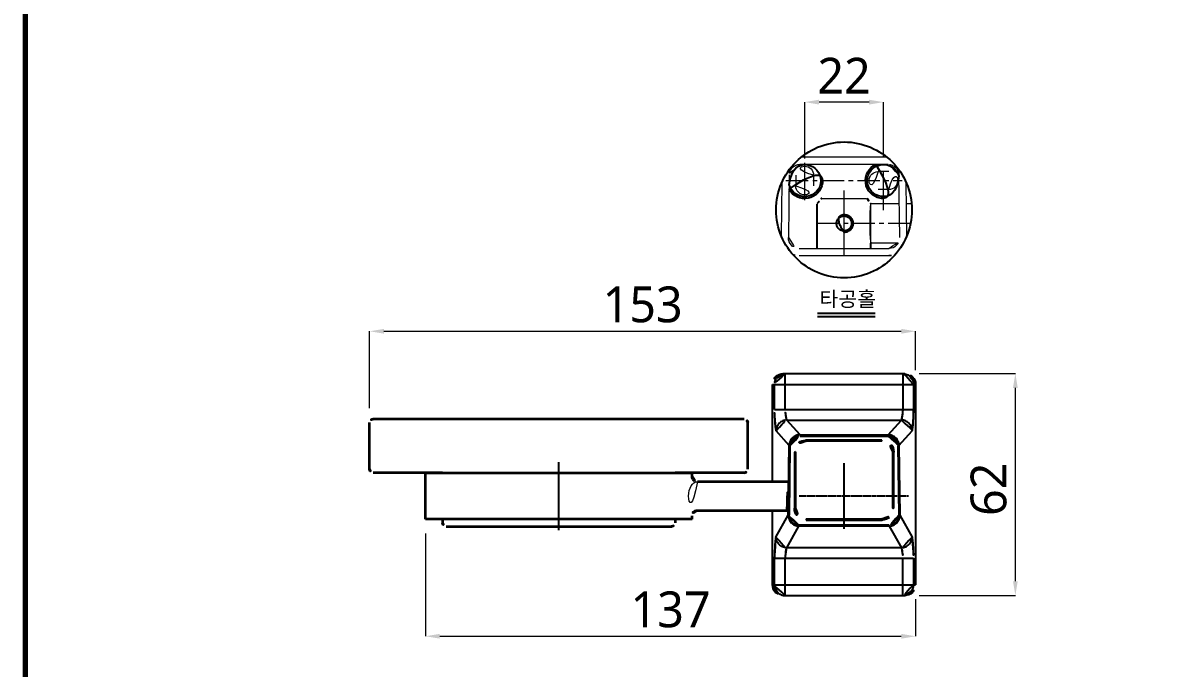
# Model space of a CAD drawing. Extents: x 16296675745 to 16296677481, y -37409619395 to -37409618123.
# Drawn here: x 16296676487.6 to 16296676805.8, y -37409619070.8 to -37409618890.5 of the extents above; entities that cross this region are included whole.
import ezdxf

# ---------------------------------------------------------------- set-up
doc = ezdxf.new("R2010")
doc.units = 0
doc.header["$LTSCALE"] = 10
doc.header["$MEASUREMENT"] = 0
doc.header["$PDMODE"] = 3
doc.header["$PDSIZE"] = -10
for name, pattern in [('CENTER', [2, 1.25, -0.25, 0.25, -0.25]), ('CENTER2', [28.575000000000003, 19.05, -3.175, 3.175, -3.175]), ('HIDDEN', [0.375, 0.25, -0.125]), ('PHANTOM2', [1.25, 0.625, -0.125, 0.125, -0.125, 0.125, -0.125])]:
    doc.linetypes.add(name, pattern=pattern)
doc.layers.get('0').update_dxf_attribs({"linetype": 'CONTINUOUS'})
doc.layers.get('DEFPOINTS').update_dxf_attribs({"linetype": 'CONTINUOUS'})
for name, color, linetype in [('02___PRT_ALL_AXES', 7, 'CONTINUOUS'), ('1', 7, 'CONTINUOUS'), ('2', 2, 'CONTINUOUS'), ('中心线', 1, 'CENTER')]:
    doc.layers.add(name, color=color, linetype=linetype)
for name, color, linetype, lineweight in [('Cneter', 1, 'CENTER2', 13), ('标尺线', 82, 'CONTINUOUS', 18), ('粗实线', 7, 'CONTINUOUS', 35)]:
    doc.layers.add(name, color=color, linetype=linetype, lineweight=lineweight)
doc.styles.add('Daelim Dimension', font='')
doc.styles.get('Daelim Dimension').set_extended_font_data('NanumGothic')
doc.dimstyles.new('DEFAULT', dxfattribs={"dimscale": 2, "dimtxt": 2, "dimasz": 2, "dimexe": 0, "dimexo": 2, "dimgap": 1, "dimtad": 1, "dimdec": 1, "dimzin": 9, "dimdsep": 46, "dimtxsty": 'Daelim Dimension', "dimcen": 0.5, "dimclrd": 252, "dimclre": 252, "dimclrt": 3, "dimadec": 1, "dimazin": 0, "dimtfac": 1, "dimtdec": 1, "dimtix": 1, "dimtmove": 0, "dimatfit": 3, "dimfxl": 1, "dimtolj": 1, "dimtzin": 1, "dimlwd": 9, "dimlwe": 9, "dimarcsym": 0})

# ---------------------------------------------------------------- blocks, each defined once
blk = doc.blocks.new('*D20')
at = {"layer": 'DEFPOINTS', "color": 0, "transparency": 16777216}
for p in [(16296676600.112, -37409619029.22079), (16296676737.112, -37409619047.52079), (16296676737.112, -37409619061.90153)]:
    blk.add_point(p, dxfattribs=at)
at = {"layer": '标尺线', "color": 5, "lineweight": 9, "transparency": 16777216}
for p, q in [((16296676600.112, -37409619033.22079), (16296676600.112, -37409619061.90153)), ((16296676737.112, -37409619051.52079), (16296676737.112, -37409619061.90153)), ((16296676604.112, -37409619061.90153), (16296676733.112, -37409619061.90153))]:
    blk.add_line(p, q, dxfattribs=at)
at = {"layer": '标尺线', "color": 5, "transparency": 16777216}
for points in [[(16296676604.112, -37409619061.23486), (16296676604.112, -37409619062.56819), (16296676600.112, -37409619061.90153)], [(16296676733.112, -37409619061.23486), (16296676733.112, -37409619062.56819), (16296676737.112, -37409619061.90153)]]:
    blk.add_solid(points, dxfattribs=at)
at = {"layer": '标尺线', "color": 7, "transparency": 16777216, "insert": (16296676668.612, -37409619054.45088), "char_height": 10, "attachment_point": 5, "style": 'Daelim Dimension'}
blk.add_mtext('\\A1;137', dxfattribs=at)
blk = doc.blocks.new('*D25')
at = {"layer": 'DEFPOINTS', "color": 0, "transparency": 16777216}
for p in [(16296676734.10272, -37409618988.52078), (16296676764.99236, -37409618988.52078), (16296676734.10272, -37409619050.52078)]:
    blk.add_point(p, dxfattribs=at)
at = {"layer": '标尺线', "color": 5, "lineweight": 9, "transparency": 16777216}
for p, q in [((16296676738.10272, -37409618988.52078), (16296676764.99236, -37409618988.52078)), ((16296676764.99236, -37409619046.52078), (16296676764.99236, -37409618992.52078)), ((16296676738.10272, -37409619050.52078), (16296676764.99236, -37409619050.52078))]:
    blk.add_line(p, q, dxfattribs=at)
at = {"layer": '标尺线', "color": 5, "transparency": 16777216}
for points in [[(16296676764.3257, -37409618992.52078), (16296676765.65903, -37409618992.52078), (16296676764.99236, -37409618988.52078)], [(16296676764.3257, -37409619046.52078), (16296676765.65903, -37409619046.52078), (16296676764.99236, -37409619050.52078)]]:
    blk.add_solid(points, dxfattribs=at)
at = {"layer": '标尺线', "color": 7, "transparency": 16777216, "insert": (16296676757.54888, -37409619020.83224), "char_height": 10, "attachment_point": 5, "rotation": 90, "style": 'Daelim Dimension'}
blk.add_mtext('\\A1;62', dxfattribs=at)
blk = doc.blocks.new('*D26')
at = {"layer": 'DEFPOINTS', "color": 0, "transparency": 16777216}
for p in [(16296676737.112, -37409618976.6926), (16296676737.112, -37409618991.52078), (16296676584.512, -37409619002.22079)]:
    blk.add_point(p, dxfattribs=at)
at = {"layer": '标尺线', "color": 5, "lineweight": 9, "transparency": 16777216}
for p, q in [((16296676584.512, -37409618998.22079), (16296676584.512, -37409618976.6926)), ((16296676588.512, -37409618976.6926), (16296676733.112, -37409618976.6926)), ((16296676737.112, -37409618987.52078), (16296676737.112, -37409618976.6926))]:
    blk.add_line(p, q, dxfattribs=at)
at = {"layer": '标尺线', "color": 5, "transparency": 16777216}
for points in [[(16296676588.512, -37409618976.02594), (16296676588.512, -37409618977.35927), (16296676584.512, -37409618976.6926)], [(16296676733.112, -37409618976.02594), (16296676733.112, -37409618977.35927), (16296676737.112, -37409618976.6926)]]:
    blk.add_solid(points, dxfattribs=at)
at = {"layer": '标尺线', "color": 7, "transparency": 16777216, "insert": (16296676660.812, -37409618969.24196), "char_height": 10, "attachment_point": 5, "style": 'Daelim Dimension'}
blk.add_mtext('\\A1;153', dxfattribs=at)
blk = doc.blocks.new('*D4')
at = {"layer": 'DEFPOINTS', "color": 0, "transparency": 16777216}
for p in [(16296676706.112, -37409618912.67227), (16296676706.112, -37409618932.3989), (16296676728.112, -37409618932.1489)]:
    blk.add_point(p, dxfattribs=at)
at = {"layer": '标尺线', "color": 5, "lineweight": 9, "transparency": 16777216}
for p, q in [((16296676706.112, -37409618928.3989), (16296676706.112, -37409618912.67227)), ((16296676724.112, -37409618912.67227), (16296676710.112, -37409618912.67227)), ((16296676728.112, -37409618928.1489), (16296676728.112, -37409618912.67227))]:
    blk.add_line(p, q, dxfattribs=at)
at = {"layer": '标尺线', "color": 5, "transparency": 16777216}
for points in [[(16296676710.112, -37409618912.00561), (16296676710.112, -37409618913.33894), (16296676706.112, -37409618912.67227)], [(16296676724.112, -37409618912.00561), (16296676724.112, -37409618913.33894), (16296676728.112, -37409618912.67227)]]:
    blk.add_solid(points, dxfattribs=at)
at = {"layer": '标尺线', "color": 7, "transparency": 16777216, "insert": (16296676717.112, -37409618905.27885), "char_height": 10, "attachment_point": 5, "style": 'Daelim Dimension'}
blk.add_mtext('\\A1;22', dxfattribs=at)

msp = doc.modelspace()

# ---------------------------------------------------------------- linework, layer by layer
at = {"ltscale": 0.5}
for p, q in [((16296676709.72073, -37409618971.60964), (16296676725.83046, -37409618971.60964)), ((16296676709.72073, -37409618972.60964), (16296676725.83046, -37409618972.60964))]:
    msp.add_line(p, q, dxfattribs=at)
at = {"color": 7, "linetype": 'Continuous'}
for p, q in [((16296676700.12128, -37409618988.52078), (16296676734.10272, -37409618988.52078)), ((16296676700.67219, -37409618998.51499), (16296676700.67219, -37409618988.52078)), ((16296676733.55181, -37409618988.52078), (16296676733.55181, -37409618998.51499)), ((16296676697.112, -37409619018.72079), (16296676697.112, -37409618991.52078)), ((16296676697.112, -37409618991.52078), (16296676737.112, -37409618991.52078)), ((16296676697.68144, -37409618998.51499), (16296676697.68144, -37409618991.52078)), ((16296676736.54256, -37409618991.52078), (16296676736.54256, -37409618998.51499)), ((16296676737.112, -37409618991.52078), (16296676737.112, -37409619047.52078)), ((16296676697.68144, -37409618998.51499), (16296676736.54256, -37409618998.51499)), ((16296676704.80082, -37409619005.61398), (16296676701.10324, -37409619001.50357)), ((16296676701.10324, -37409619001.50357), (16296676733.12076, -37409619001.50357)), ((16296676729.42319, -37409619005.61398), (16296676733.12076, -37409619001.50357)), ((16296676701.77873, -37409619008.56773), (16296676698.11249, -37409619004.49216)), ((16296676704.80082, -37409619005.61398), (16296676704.80082, -37409619005.95988)), ((16296676704.80082, -37409619005.61398), (16296676729.42319, -37409619005.61398)), ((16296676704.80082, -37409619005.95988), (16296676729.42319, -37409619005.95988)), ((16296676729.42319, -37409619005.61398), (16296676729.42319, -37409619005.95988)), ((16296676732.44527, -37409619008.56773), (16296676736.11151, -37409619004.49216)), ((16296676701.53527, -37409619028.04955), (16296676701.77873, -37409619008.56773)), ((16296676701.83435, -37409619028.0966), (16296676702.07781, -37409619008.61478)), ((16296676706.51953, -37409619007.38873), (16296676706.51953, -37409619007.13577)), ((16296676727.70447, -37409619007.13577), (16296676706.51953, -37409619007.13577)), ((16296676727.70447, -37409619007.38873), (16296676706.51953, -37409619007.38873)), ((16296676727.70447, -37409619007.38873), (16296676727.70447, -37409619007.13577)), ((16296676732.14619, -37409619008.61478), (16296676732.38965, -37409619028.0966)), ((16296676732.44527, -37409619008.56773), (16296676732.68873, -37409619028.04955)), ((16296676703.21953, -37409619010.43577), (16296676703.21953, -37409619026.12096)), ((16296676703.51953, -37409619010.38873), (16296676703.51953, -37409619026.07391)), ((16296676730.70447, -37409619026.07391), (16296676730.70447, -37409619010.38873)), ((16296676731.00447, -37409619026.12096), (16296676731.00447, -37409619010.43577)), ((16296676697.112, -37409619047.52078), (16296676697.112, -37409619026.72079)), ((16296676698.08811, -37409619034.18774), (16296676701.53527, -37409619028.04955)), ((16296676706.51953, -37409619029.07391), (16296676706.51953, -37409619029.42096)), ((16296676706.51953, -37409619029.07391), (16296676727.70447, -37409619029.07391)), ((16296676727.70447, -37409619029.07391), (16296676727.70447, -37409619029.42096)), ((16296676732.68873, -37409619028.04955), (16296676736.13589, -37409619034.18774)), ((16296676701.07886, -37409619037.15871), (16296676704.47874, -37409619031.10472)), ((16296676704.47874, -37409619031.10472), (16296676704.47874, -37409619030.85468)), ((16296676729.74526, -37409619030.85468), (16296676704.47874, -37409619030.85468)), ((16296676729.74526, -37409619031.10472), (16296676704.47874, -37409619031.10472)), ((16296676706.51953, -37409619029.42096), (16296676727.70447, -37409619029.42096)), ((16296676729.74526, -37409619031.10472), (16296676729.74526, -37409619030.85468)), ((16296676729.74526, -37409619031.10472), (16296676733.14514, -37409619037.15871)), ((16296676733.14514, -37409619037.15871), (16296676701.07886, -37409619037.15871)), ((16296676697.68144, -37409619047.52078), (16296676697.68144, -37409619040.12968)), ((16296676697.68144, -37409619040.12968), (16296676736.54256, -37409619040.12968)), ((16296676700.67219, -37409619050.52078), (16296676700.67219, -37409619040.12968)), ((16296676733.55181, -37409619050.52078), (16296676733.55181, -37409619040.12968)), ((16296676736.54256, -37409619040.12968), (16296676736.54256, -37409619047.52078)), ((16296676697.112, -37409619047.52078), (16296676737.112, -37409619047.52078)), ((16296676700.12128, -37409619050.52078), (16296676734.10272, -37409619050.52078))]:
    msp.add_line(p, q, dxfattribs=at)
at = {"color": 5, "linetype": 'ByBlock', "lineweight": 200, "const_width": 1.5}
msp.add_lwpolyline([(16296676488.30303, -37409619166.75238), (16296677118.30303, -37409619166.75238), (16296677118.30303, -37409618721.25238), (16296676488.30303, -37409618721.25238)], close=True, dxfattribs=at)
at = {"linetype": 'PHANTOM2', "ltscale": 0.5}
msp.add_circle((16296676717.112, -37409618942.79375), 18.98657255160606, dxfattribs=at)
at = {"color": 7, "linetype": 'Continuous'}
for centre, radius, start, end in [((16296676706.51957, -37409619010.43581), 3.3000298007, 90.00054641513363, 179.9995628678931), ((16296676706.51953, -37409619010.38873), 3, 90, 180), ((16296676727.70447, -37409619010.38873), 3, 0, 90), ((16296676727.70444, -37409619010.43581), 3.3000296648, 0.0004371321068850568, 89.9994535848664), ((16296676706.51957, -37409619026.12093), 3.3000298774, 180.0004371321068, 269.9994535848664), ((16296676706.51953, -37409619026.07391), 3, 180, 270), ((16296676727.70447, -37409619026.07391), 3, 270, 0), ((16296676727.70444, -37409619026.12093), 3.3000299771, 270.0005464151336, 359.9995628678931)]:
    msp.add_arc(centre, radius, start, end, dxfattribs=at)
for centre, major_axis, ratio, start_param, end_param in [((16296676700.12128, -37409618991.52078), (-3.009277213185376, 0.0008892178107952561), 0.9969170852972746, -1.570501745624838, 0.0002964059412713382), ((16296676734.10272, -37409618991.52078), (3.009277213185376, 0.0008892178108426979), 0.9969170852972749, -0.0002964059412871034, 1.570501745624822), ((16296676700.12128, -37409619047.52078), (3.009277213185376, 0.0008892178108426979), 0.9969170852972749, 3.141296247648505, 4.712094399214615), ((16296676734.10272, -37409619047.52078), (-3.009277213185376, 0.0008892178107952561), 0.9969170852972746, 1.571090907964955, 3.141889059531064)]:
    msp.add_ellipse(centre, major_axis=major_axis, ratio=ratio, start_param=start_param, end_param=end_param, dxfattribs=at)
for points, knots in [([(16296676700.67219, -37409618988.52078), (16296676700.47677, -37409618988.52078), (16296676700.08476, -37409618988.5595), (16296676699.52022, -37409618988.7313), (16296676698.99977, -37409618989.01043), (16296676698.54365, -37409618989.38592), (16296676698.16939, -37409618989.84348), (16296676697.89121, -37409618990.36549), (16296676697.72001, -37409618990.93168), (16296676697.68144, -37409618991.32478), (16296676697.68144, -37409618991.52078)], [0, 0, 0, 0, 0.124799656, 0.2496570487, 0.3745414797, 0.4995054528, 0.6245447336, 0.7496435284999999, 0.8748218673999999, 1, 1, 1, 1]), ([(16296676736.54256, -37409618991.52078), (16296676736.54256, -37409618991.32478), (16296676736.50399, -37409618990.93168), (16296676736.33278, -37409618990.36549), (16296676736.05461, -37409618989.84347), (16296676735.68034, -37409618989.38591), (16296676735.22421, -37409618989.01041), (16296676734.70376, -37409618988.7313), (16296676734.13923, -37409618988.55949), (16296676733.74722, -37409618988.52078), (16296676733.55181, -37409618988.52078)], [0, 0, 0, 0, 0.1251787772, 0.2503582244, 0.3754578344, 0.5004978498, 0.6254624043, 0.7503480009000001, 0.8752034367, 1, 1, 1, 1]), ([(16296676698.11249, -37409619004.49216), (16296676698.10414, -37409619004.48286), (16296676698.08806, -37409619004.45886), (16296676698.05663, -37409619004.39343), (16296676698.02034, -37409619004.27895), (16296676697.98023, -37409619004.10477), (16296676697.94122, -37409619003.88285), (16296676697.90366, -37409619003.61511), (16296676697.85318, -37409619003.17342), (16296676697.79901, -37409619002.52587), (16296676697.74796, -37409619001.65068), (16296676697.71004, -37409619000.66753), (16296676697.68666, -37409618999.61017), (16296676697.68146, -37409618998.88427), (16296676697.68144, -37409618998.51499)], [0, 0, 0, 0, 0.0062361305, 0.0142859481, 0.0361614178, 0.0659103338, 0.1034287745, 0.1484886128, 0.2007437804, 0.3251350855, 0.4725253507, 0.6379623941, 0.8158179515999999, 1, 1, 1, 1]), ([(16296676701.10324, -37409619001.50357), (16296676701.08674, -37409619001.4944), (16296676701.05393, -37409619001.46371), (16296676701.01258, -37409619001.39993), (16296676700.97208, -37409619001.31257), (16296676700.91525, -37409619001.15173), (16296676700.85273, -37409619000.89443), (16296676700.79044, -37409619000.52594), (16296676700.7392, -37409619000.08804), (16296676700.68674, -37409618999.41058), (16296676700.6722, -37409618998.87941), (16296676700.67219, -37409618998.51499)], [0, 0, 0, 0, 0.0185169799, 0.0430278955, 0.074352921, 0.1127179097, 0.2102226683, 0.3335616061, 0.4791959684000001, 0.6425272674, 1, 1, 1, 1]), ([(16296676733.55181, -37409618998.51499), (16296676733.55181, -37409618998.87941), (16296676733.53726, -37409618999.41059), (16296676733.4848, -37409619000.08804), (16296676733.43356, -37409619000.52594), (16296676733.37127, -37409619000.89443), (16296676733.30875, -37409619001.15173), (16296676733.25192, -37409619001.31257), (16296676733.21142, -37409619001.39993), (16296676733.17007, -37409619001.46371), (16296676733.13726, -37409619001.4944), (16296676733.12076, -37409619001.50357)], [0, 0, 0, 0, 0.3574727318, 0.5208040305, 0.6664383923, 0.7897773302, 0.8872820876, 0.9256470788, 0.9569721036, 0.9814830084, 1, 1, 1, 1]), ([(16296676736.54256, -37409618998.51499), (16296676736.54255, -37409618998.88427), (16296676736.53734, -37409618999.61017), (16296676736.51396, -37409619000.66753), (16296676736.47605, -37409619001.65068), (16296676736.42499, -37409619002.52587), (16296676736.37082, -37409619003.17342), (16296676736.32035, -37409619003.61511), (16296676736.28278, -37409619003.88285), (16296676736.24377, -37409619004.10477), (16296676736.20366, -37409619004.27895), (16296676736.16737, -37409619004.39343), (16296676736.13594, -37409619004.45886), (16296676736.11986, -37409619004.48286), (16296676736.11151, -37409619004.49216)], [0, 0, 0, 0, 0.1841820488, 0.3620376044, 0.5274746497, 0.6748649140999999, 0.7992562193000001, 0.8515113878, 0.8965712265000001, 0.934089666, 0.9638385806, 0.9857140498, 0.9937638679, 1, 1, 1, 1]), ([(16296676698.11249, -37409619004.49216), (16296676698.11382, -37409619004.2976), (16296676698.15492, -37409619003.90729), (16296676698.3854, -37409619003.16037), (16296676698.94099, -37409619002.33122), (16296676699.77063, -37409619001.77624), (16296676700.51798, -37409619001.54597), (16296676700.90855, -37409619001.50491), (16296676701.10324, -37409619001.50357)], [0, 0, 0, 0, 0.12505122, 0.2502909007, 0.4998838561, 0.7495453489, 0.8748600503, 1, 1, 1, 1]), ([(16296676733.12076, -37409619001.50357), (16296676733.31545, -37409619001.50491), (16296676733.70602, -37409619001.54597), (16296676734.45337, -37409619001.77624), (16296676735.28301, -37409619002.33122), (16296676735.8386, -37409619003.16037), (16296676736.06908, -37409619003.90729), (16296676736.11018, -37409619004.2976), (16296676736.11151, -37409619004.49216)], [0, 0, 0, 0, 0.1251399497, 0.2504546511, 0.5001161439, 0.7497090993000001, 0.87494878, 1, 1, 1, 1]), ([(16296676701.77873, -37409619008.56773), (16296676701.78107, -37409619008.37402), (16296676701.82431, -37409619007.98573), (16296676702.00208, -37409619007.42779), (16296676702.28586, -37409619006.91423), (16296676702.6645, -37409619006.4646), (16296676703.12376, -37409619006.09579), (16296676703.64629, -37409619005.82153), (16296676704.21224, -37409619005.65244), (16296676704.60493, -37409619005.61413), (16296676704.80082, -37409619005.61398)], [0, 0, 0, 0, 0.12425912, 0.2486837646, 0.3733023714, 0.4981962905, 0.6233636218, 0.7487614942, 0.8743561703, 1, 1, 1, 1]), ([(16296676702.07781, -37409619008.61478), (16296676702.08003, -37409619008.44051), (16296676702.11924, -37409619008.09111), (16296676702.3323, -37409619007.42357), (16296676702.84093, -37409619006.68497), (16296676703.59377, -37409619006.19537), (16296676704.27062, -37409619005.9942), (16296676704.62439, -37409619005.95992), (16296676704.80082, -37409619005.95988)], [0, 0, 0, 0, 0.1245137379, 0.2491792425, 0.4980031712, 0.7480050873, 0.8739599811, 1, 1, 1, 1]), ([(16296676729.42319, -37409619005.61398), (16296676729.61907, -37409619005.61413), (16296676730.01176, -37409619005.65244), (16296676730.57771, -37409619005.82153), (16296676731.10024, -37409619006.09579), (16296676731.5595, -37409619006.4646), (16296676731.93814, -37409619006.91423), (16296676732.22192, -37409619007.42779), (16296676732.39969, -37409619007.98573), (16296676732.44293, -37409619008.37402), (16296676732.44527, -37409619008.56773)], [0, 0, 0, 0, 0.1256438273, 0.2512385069, 0.3766363759, 0.5018037089999999, 0.6266976261, 0.7513162358, 0.8757408781, 1, 1, 1, 1]), ([(16296676729.42319, -37409619005.95988), (16296676729.59961, -37409619005.95992), (16296676729.95338, -37409619005.99419), (16296676730.63023, -37409619006.19537), (16296676731.38308, -37409619006.68497), (16296676731.89171, -37409619007.42356), (16296676732.10476, -37409619008.09111), (16296676732.14397, -37409619008.4405), (16296676732.14619, -37409619008.61478)], [0, 0, 0, 0, 0.1260399385, 0.2519947492, 0.5019966068, 0.750820602, 0.8754861831999999, 1, 1, 1, 1]), ([(16296676701.77873, -37409619008.56773), (16296676701.78064, -37409619008.57159), (16296676701.79067, -37409619008.57856), (16296676701.81032, -37409619008.58627), (16296676701.83931, -37409619008.59381), (16296676701.89272, -37409619008.60342), (16296676701.97325, -37409619008.61156), (16296676702.04136, -37409619008.61433), (16296676702.07781, -37409619008.61478)], [0, 0, 0, 0, 0.0421451697, 0.1117045359, 0.2094291096, 0.3332247392, 0.6432647266, 1, 1, 1, 1]), ([(16296676732.44527, -37409619008.56773), (16296676732.44337, -37409619008.57159), (16296676732.43333, -37409619008.57856), (16296676732.41368, -37409619008.58627), (16296676732.3847, -37409619008.59381), (16296676732.33128, -37409619008.60342), (16296676732.25075, -37409619008.61156), (16296676732.18265, -37409619008.61433), (16296676732.14619, -37409619008.61478)], [0, 0, 0, 0, 0.042145103, 0.1117043695, 0.2094288601, 0.333224394, 0.6432645283, 1, 1, 1, 1]), ([(16296676703.51953, -37409619010.38873), (16296676703.51953, -37409619010.39233), (16296676703.51167, -37409619010.40086), (16296676703.48241, -37409619010.41283), (16296676703.42123, -37409619010.42503), (16296676703.32882, -37409619010.43362), (16296676703.25777, -37409619010.43577), (16296676703.21953, -37409619010.43577)], [0, 0, 0, 0, 0.0349922295, 0.0970886464, 0.3126696075, 0.6293943594, 1, 1, 1, 1]), ([(16296676730.70447, -37409619010.38873), (16296676730.70447, -37409619010.39233), (16296676730.71233, -37409619010.40086), (16296676730.74159, -37409619010.41283), (16296676730.80277, -37409619010.42503), (16296676730.89518, -37409619010.43362), (16296676730.96623, -37409619010.43577), (16296676731.00447, -37409619010.43577)], [0, 0, 0, 0, 0.0349922035, 0.0970885209, 0.3126692569, 0.6293941472, 1, 1, 1, 1]), ([(16296676703.51953, -37409619026.07391), (16296676703.51953, -37409619026.07752), (16296676703.51167, -37409619026.08605), (16296676703.48241, -37409619026.09801), (16296676703.42123, -37409619026.11023), (16296676703.32882, -37409619026.11882), (16296676703.25777, -37409619026.12096), (16296676703.21953, -37409619026.12096)], [0, 0, 0, 0, 0.0349921846, 0.0970884968, 0.3126692388, 0.6293941385, 1, 1, 1, 1]), ([(16296676730.70447, -37409619026.07391), (16296676730.70447, -37409619026.07752), (16296676730.71233, -37409619026.08605), (16296676730.74159, -37409619026.09801), (16296676730.80277, -37409619026.11023), (16296676730.89518, -37409619026.11882), (16296676730.96623, -37409619026.12096), (16296676731.00447, -37409619026.12096)], [0, 0, 0, 0, 0.0349922295, 0.0970886464, 0.3126696075, 0.6293943594, 1, 1, 1, 1]), ([(16296676704.47874, -37409619031.10472), (16296676704.28146, -37409619031.10448), (16296676703.8859, -37409619031.06395), (16296676703.3184, -37409619030.88441), (16296676702.79957, -37409619030.59383), (16296676702.35054, -37409619030.20562), (16296676701.98803, -37409619029.73691), (16296676701.72387, -37409619029.20743), (16296676701.56578, -37409619028.63811), (16296676701.53329, -37409619028.24524), (16296676701.53527, -37409619028.04955)], [0, 0, 0, 0, 0.1255364892, 0.250985791, 0.3762442836, 0.5013075652000001, 0.6261722982, 0.7508596422, 0.8754707906999999, 1, 1, 1, 1]), ([(16296676701.53527, -37409619028.04955), (16296676701.53718, -37409619028.05342), (16296676701.54721, -37409619028.06039), (16296676701.56685, -37409619028.0681), (16296676701.59585, -37409619028.07564), (16296676701.64926, -37409619028.08525), (16296676701.72979, -37409619028.09339), (16296676701.79789, -37409619028.09616), (16296676701.83435, -37409619028.0966)], [0, 0, 0, 0, 0.042145103, 0.1117043695, 0.2094288601, 0.333224394, 0.6432645283, 1, 1, 1, 1]), ([(16296676704.47874, -37409619030.85468), (16296676704.30062, -37409619030.85462), (16296676703.94344, -37409619030.81823), (16296676703.43133, -37409619030.65555), (16296676702.9639, -37409619030.39207), (16296676702.56043, -37409619030.04041), (16296676702.23586, -37409619029.61655), (16296676702.00036, -37409619029.13876), (16296676701.8603, -37409619028.62598), (16296676701.83218, -37409619028.27257), (16296676701.83435, -37409619028.0966)], [0, 0, 0, 0, 0.1257710329, 0.2514347012, 0.3768468791, 0.5019718182999999, 0.6267955338000001, 0.7513457498999999, 0.8757397070999999, 1, 1, 1, 1]), ([(16296676732.38965, -37409619028.0966), (16296676732.39182, -37409619028.27257), (16296676732.3637, -37409619028.62598), (16296676732.22364, -37409619029.13876), (16296676731.98814, -37409619029.61655), (16296676731.66357, -37409619030.04041), (16296676731.2601, -37409619030.39207), (16296676730.79267, -37409619030.65555), (16296676730.28056, -37409619030.81823), (16296676729.92338, -37409619030.85462), (16296676729.74526, -37409619030.85468)], [0, 0, 0, 0, 0.1242602967, 0.2486542658, 0.373204479, 0.4980282153, 0.6231531524, 0.7485653022, 0.8742289993000001, 1, 1, 1, 1]), ([(16296676732.68873, -37409619028.04955), (16296676732.69071, -37409619028.24524), (16296676732.65822, -37409619028.63811), (16296676732.50014, -37409619029.20743), (16296676732.23597, -37409619029.73691), (16296676731.87346, -37409619030.20562), (16296676731.42443, -37409619030.59383), (16296676730.9056, -37409619030.88441), (16296676730.3381, -37409619031.06395), (16296676729.94254, -37409619031.10448), (16296676729.74526, -37409619031.10472)], [0, 0, 0, 0, 0.1245292137, 0.2491403731, 0.373827715, 0.4986924683, 0.6237557469, 0.7490142126999999, 0.8744635419, 1, 1, 1, 1]), ([(16296676732.68873, -37409619028.04955), (16296676732.68682, -37409619028.05342), (16296676732.67679, -37409619028.06039), (16296676732.65715, -37409619028.0681), (16296676732.62815, -37409619028.07564), (16296676732.57474, -37409619028.08525), (16296676732.49421, -37409619028.09339), (16296676732.42611, -37409619028.09616), (16296676732.38965, -37409619028.0966)], [0, 0, 0, 0, 0.0421452455, 0.1117046273, 0.2094291935, 0.3332247995, 0.6432647573, 1, 1, 1, 1]), ([(16296676697.68144, -37409619040.12968), (16296676697.68143, -37409619039.77319), (16296676697.68632, -37409619039.07162), (16296676697.70815, -37409619038.04762), (16296676697.74364, -37409619037.09052), (16296676697.79156, -37409619036.2309), (16296676697.84248, -37409619035.58849), (16296676697.88984, -37409619035.1438), (16296676697.92542, -37409619034.86807), (16296676697.96259, -37409619034.63434), (16296676698.00088, -37409619034.44415), (16296676698.0399, -37409619034.2991), (16296676698.07075, -37409619034.21867), (16296676698.08811, -37409619034.18774)], [0, 0, 0, 0, 0.1790808596, 0.3524174777, 0.5144915439, 0.6601695252, 0.7848838706, 0.8381512654000001, 0.8848084368000001, 0.9245212351000001, 0.9570313396, 0.9821843023000001, 1, 1, 1, 1]), ([(16296676698.08811, -37409619034.18774), (16296676698.09023, -37409619034.38071), (16296676698.13282, -37409619034.76797), (16296676698.36534, -37409619035.50935), (16296676698.92227, -37409619036.33228), (16296676699.74976, -37409619036.88378), (16296676700.49507, -37409619037.11435), (16296676700.88464, -37409619037.15661), (16296676701.07886, -37409619037.15871)], [0, 0, 0, 0, 0.1245496691, 0.2494982871, 0.4989410617, 0.7490076477, 0.8746403940999999, 1, 1, 1, 1]), ([(16296676736.13589, -37409619034.18774), (16296676736.13377, -37409619034.38071), (16296676736.09118, -37409619034.76797), (16296676735.85866, -37409619035.50935), (16296676735.30173, -37409619036.33228), (16296676734.47424, -37409619036.88378), (16296676733.72894, -37409619037.11435), (16296676733.33936, -37409619037.15661), (16296676733.14514, -37409619037.15871)], [0, 0, 0, 0, 0.12454967, 0.2494982894, 0.4989410646, 0.7490076497, 0.8746403948, 1, 1, 1, 1]), ([(16296676736.13589, -37409619034.18774), (16296676736.15325, -37409619034.21867), (16296676736.1841, -37409619034.2991), (16296676736.22313, -37409619034.44415), (16296676736.26141, -37409619034.63434), (16296676736.29858, -37409619034.86807), (16296676736.33416, -37409619035.1438), (16296676736.38152, -37409619035.58849), (16296676736.43245, -37409619036.2309), (16296676736.48036, -37409619037.09052), (16296676736.51585, -37409619038.04762), (16296676736.53768, -37409619039.07162), (16296676736.54257, -37409619039.77319), (16296676736.54256, -37409619040.12968)], [0, 0, 0, 0, 0.01781569, 0.0429686376, 0.0754787371, 0.1151915437, 0.1618487321, 0.2151161587, 0.3398305752, 0.4855085471, 0.6475825803, 0.8209191805, 1, 1, 1, 1]), ([(16296676700.67219, -37409619040.12968), (16296676700.67219, -37409619039.77753), (16296676700.68587, -37409619039.26324), (16296676700.73482, -37409619038.60521), (16296676700.78298, -37409619038.17517), (16296676700.84154, -37409619037.80777), (16296676700.90855, -37409619037.51439), (16296676700.97348, -37409619037.32048), (16296676701.03226, -37409619037.21151), (16296676701.06297, -37409619037.17286), (16296676701.07886, -37409619037.15871)], [0, 0, 0, 0, 0.3488621709, 0.5092850797999999, 0.6535777006, 0.7774648387, 0.8775653481, 0.9516940855, 0.978918121, 1, 1, 1, 1]), ([(16296676733.14514, -37409619037.15871), (16296676733.16103, -37409619037.17286), (16296676733.19174, -37409619037.21151), (16296676733.25052, -37409619037.32048), (16296676733.31545, -37409619037.51439), (16296676733.38246, -37409619037.80777), (16296676733.44102, -37409619038.17517), (16296676733.48918, -37409619038.60521), (16296676733.53813, -37409619039.26324), (16296676733.55181, -37409619039.77753), (16296676733.55181, -37409619040.12968)], [0, 0, 0, 0, 0.0210818664, 0.0483058904, 0.1224346309, 0.2225351891, 0.346422399, 0.4907150115, 0.6511378872, 1, 1, 1, 1]), ([(16296676700.67219, -37409619050.52078), (16296676700.47677, -37409619050.52078), (16296676700.08476, -37409619050.48207), (16296676699.52022, -37409619050.31026), (16296676698.99977, -37409619050.03114), (16296676698.54365, -37409619049.65565), (16296676698.16939, -37409619049.19809), (16296676697.89121, -37409619048.67608), (16296676697.72001, -37409619048.10989), (16296676697.68144, -37409619047.7168), (16296676697.68144, -37409619047.52078)], [0, 0, 0, 0, 0.124799656, 0.2496570487, 0.3745414797, 0.4995054527, 0.6245447336, 0.7496435284999999, 0.8748218673999999, 1, 1, 1, 1]), ([(16296676736.54256, -37409619047.52078), (16296676736.54256, -37409619047.7168), (16296676736.50399, -37409619048.10989), (16296676736.33279, -37409619048.67608), (16296676736.05461, -37409619049.19809), (16296676735.68035, -37409619049.65565), (16296676735.22423, -37409619050.03114), (16296676734.70378, -37409619050.31026), (16296676734.13924, -37409619050.48207), (16296676733.74723, -37409619050.52078), (16296676733.55181, -37409619050.52078)], [0, 0, 0, 0, 0.1251781326, 0.2503564715, 0.3754552664, 0.5004945473, 0.6254585203, 0.7503429513, 0.875200344, 1, 1, 1, 1])]:
    msp.add_open_spline(points, degree=3, knots=knots, dxfattribs=at)
at = {"layer": '02___PRT_ALL_AXES', "color": 7, "linetype": 'Continuous'}
msp.add_ellipse((16296676700.88968, -37409619022.22079), major_axis=(-1.934445045540768e-07, 5.599993599636177), ratio=0.07870172878693157, start_param=3.779115989993884, end_param=5.387521425674493, dxfattribs=at)
at = {"layer": '1'}
for p, q in [((16296676709.612, -37409618953.56686), (16296676709.612, -37409618941.17382)), ((16296676724.612, -37409618953.56686), (16296676724.612, -37409618952.0469))]:
    msp.add_line(p, q, dxfattribs=at)
for centre, radius, start, end in [((16296676706.112, -37409618934.5989), 5, 208.7663870962938, 64.76392461462183), ((16296676706.112, -37409618934.5989), 4.5, 193.9926957407657, 164.5754992281169), ((16296676728.112, -37409618934.5989), 5, 115.2360753853782, 331.2336129037062), ((16296676728.112, -37409618934.5989), 4.5, 15.4245007718831, 346.007304259234), ((16296676706.112, -37409618937.3989), 5, 316.6582404829272, 331.1248873177133), ((16296676710.92822, -37409618940.05485), 0.5, 90, 151.1248873177134), ((16296676723.29578, -37409618940.05485), 0.5, 28.87511268228661, 90), ((16296676728.112, -37409618937.3989), 5, 208.8751126822866, 223.3417595170727), ((16296676710.112, -37409618941.17382), 0.5, 136.6582404829273, 180), ((16296676724.112, -37409618941.17382), 0.5, 11.87785157836207, 43.34175951707272)]:
    msp.add_arc(centre, radius, start, end, dxfattribs=at)
at = {"layer": '2', "color": 2, "linetype": 'HIDDEN', "ltscale": 2}
msp.add_circle((16296676717.112, -37409618946.57091), 2.100000000000591, dxfattribs=at)
msp.add_arc((16296676717.112, -37409618946.57091), 2.500000000000455, 270, 180, dxfattribs=at)
at = {"layer": 'Cneter', "color": 1, "linetype": 'CENTER', "ltscale": 0.5}
for p, q in [((16296676706.112, -37409618940.0989), (16296676706.112, -37409618929.5989)), ((16296676728.112, -37409618942.8989), (16296676728.112, -37409618931.8989)), ((16296676700.862, -37409618934.5989), (16296676733.362, -37409618934.5989)), ((16296676717.112, -37409618955.7189), (16296676717.112, -37409618937.3989)), ((16296676735.71907, -37409618946.57091), (16296676709.612, -37409618946.57091))]:
    msp.add_line(p, q, dxfattribs=at)
at = {"layer": '中心线', "color": 1, "linetype": 'CENTER', "ltscale": 0.01}
msp.add_line((16296676637.362, -37409619032.22079), (16296676637.362, -37409619013.22079), dxfattribs=at)
at = {"layer": '中心线', "color": 1, "linetype": 'CENTER', "ltscale": 0.0115702479338843}
for p, q in [((16296676717.112, -37409619031.88078), (16296676717.112, -37409619013.56078)), ((16296676735.112, -37409619022.72079), (16296676704.54527, -37409619022.72079))]:
    msp.add_line(p, q, dxfattribs=at)
at = {"layer": '标尺线', "color": 7}
for p, q in [((16296676729.42319, -37409618930.07611), (16296676704.80082, -37409618930.07611)), ((16296676729.10703, -37409618928.07611), (16296676705.11697, -37409618928.07611)), ((16296676701.77873, -37409618933.02986), (16296676701.56005, -37409618950.52937)), ((16296676703.612, -37409618933.0989), (16296676703.612, -37409618936.0989)), ((16296676708.61199, -37409618933.0989), (16296676708.61199, -37409618936.0989)), ((16296676729.612, -37409618932.0989), (16296676726.612, -37409618932.0989)), ((16296676732.66396, -37409618950.52937), (16296676732.44527, -37409618933.02986)), ((16296676699.75267, -37409618935.10328), (16296676699.5659, -37409618950.04803)), ((16296676734.6581, -37409618950.04802), (16296676734.47133, -37409618935.10328)), ((16296676710.92822, -37409618939.55485), (16296676723.29578, -37409618939.55485)), ((16296676729.612, -37409618937.0989), (16296676726.612, -37409618937.0989)), ((16296676732.54576, -37409618941.07091), (16296676724.6013, -37409618941.07091)), ((16296676736.02025, -37409618941.07091), (16296676734.54591, -37409618941.07091)), ((16296676732.27369, -37409618952.0469), (16296676724.612, -37409618952.0469)), ((16296676704.55981, -37409618953.56686), (16296676729.66419, -37409618953.56686)), ((16296676704.55981, -37409618955.56686), (16296676729.66419, -37409618955.56686))]:
    msp.add_line(p, q, dxfattribs=at)
for centre, radius, start, end in [((16296676706.112, -37409618933.0989), 2.5, 0, 180), ((16296676726.612, -37409618934.5989), 2.5, 90, 270), ((16296676729.612, -37409618934.5989), 2.5, 270, 90), ((16296676706.112, -37409618936.0989), 2.5, 180, 0), ((16296676704.55981, -37409618950.56686), 3, 179.2839588905507, 270), ((16296676729.66419, -37409618950.56686), 3, 270, 0.7160411094493208), ((16296676704.55981, -37409618950.56686), 5, 249.0254929543288, 270), ((16296676729.66419, -37409618950.56686), 5, 270, 290.9745070456713)]:
    msp.add_arc(centre, radius, start, end, dxfattribs=at)
msp.add_ellipse((16296676676.112, -37409619022.72079), major_axis=(0, -4), ratio=0.6153244972229004, start_param=3.141592653589793, end_param=6.283185307179586, dxfattribs=at)
for points, knots in [([(16296676704.80082, -37409618930.07611), (16296676704.60494, -37409618930.07626), (16296676704.21224, -37409618930.11458), (16296676703.64629, -37409618930.28366), (16296676703.12376, -37409618930.55792), (16296676702.6645, -37409618930.92673), (16296676702.28586, -37409618931.37636), (16296676702.00208, -37409618931.88992), (16296676701.82431, -37409618932.44787), (16296676701.78107, -37409618932.83616), (16296676701.77873, -37409618933.02986)], [0, 0, 0, 0, 0.1256438273, 0.2512385069, 0.3766363759, 0.5018037089999999, 0.6266976261, 0.7513162358, 0.8757408781, 1, 1, 1, 1]), ([(16296676732.44527, -37409618933.02986), (16296676732.44294, -37409618932.83616), (16296676732.39969, -37409618932.44787), (16296676732.22193, -37409618931.88992), (16296676731.93814, -37409618931.37636), (16296676731.5595, -37409618930.92673), (16296676731.10025, -37409618930.55792), (16296676730.57771, -37409618930.28366), (16296676730.01176, -37409618930.11458), (16296676729.61907, -37409618930.07626), (16296676729.42319, -37409618930.07611)], [0, 0, 0, 0, 0.12425912, 0.2486837646, 0.3733023714, 0.4981962905, 0.6233636218, 0.7487614942, 0.8743561703, 1, 1, 1, 1])]:
    msp.add_open_spline(points, degree=3, knots=knots, dxfattribs=at)
msp.add_rational_spline([(16296676724.612, -37409618952.0469), (16296676724.28801, -37409618950.91613), (16296676724.28801, -37409618946.6469), (16296676724.28801, -37409618941.0469), (16296676724.6013, -37409618941.07091)], [0.9133112244136674, 0.7600048355617437, 1, 0.7071067811865476, 1], degree=2, knots=[3.425286724226769, 3.425286724226769, 3.425286724226769, 4.71238898038469, 4.71238898038469, 6.283185307179586, 6.283185307179586, 6.283185307179586], dxfattribs=at)
at = {"layer": '粗实线', "color": 7, "linetype": 'Continuous'}
for p, q in [((16296676584.512, -37409619015.22079), (16296676584.512, -37409619002.22079)), ((16296676689.212, -37409619001.22079), (16296676585.512, -37409619001.22079)), ((16296676690.212, -37409619015.22079), (16296676690.212, -37409619002.22079)), ((16296676604.862, -37409619016.22079), (16296676585.512, -37409619016.22079)), ((16296676600.112, -37409619016.22079), (16296676674.612, -37409619016.22079)), ((16296676600.112, -37409619029.22079), (16296676600.112, -37409619016.22079)), ((16296676689.212, -37409619016.22079), (16296676669.862, -37409619016.22079)), ((16296676674.612, -37409619017.22079), (16296676674.612, -37409619016.22079)), ((16296676701.23373, -37409619018.72079), (16296676676.112, -37409619018.72079)), ((16296676674.612, -37409619029.22079), (16296676600.112, -37409619029.22079)), ((16296676604.862, -37409619029.22079), (16296676604.862, -37409619030.22079)), ((16296676669.862, -37409619029.22079), (16296676669.862, -37409619030.22079)), ((16296676674.612, -37409619029.22079), (16296676674.612, -37409619028.22079)), ((16296676676.112, -37409619026.72079), (16296676701.15201, -37409619026.72079)), ((16296676605.862, -37409619031.22079), (16296676668.862, -37409619031.22079))]:
    msp.add_line(p, q, dxfattribs=at)
for centre, radius, start, end in [((16296676585.512, -37409619002.22079), 1, 90, 180), ((16296676689.212, -37409619002.22079), 1, 0, 90), ((16296676585.512, -37409619015.22079), 1, 180, 270), ((16296676689.212, -37409619015.22079), 1, 270, 0), ((16296676676.11199, -37409619017.22082), 1.4999906037, 179.9986886036797, 270.0003278490801), ((16296676676.11199, -37409619028.22075), 1.4999910448, 89.99967215091984, 180.0013113963203), ((16296676605.862, -37409619030.22079), 1, 180, 270), ((16296676668.862, -37409619030.22079), 1, 270, 0)]:
    msp.add_arc(centre, radius, start, end, dxfattribs=at)

# ---------------------------------------------------------------- texts
at = {"insert": (16296676710.24563, -37409618965.57911), "char_height": 4.204123560000001, "width": 70.75110059714156, "attachment_point": 1, "style": 'Daelim Dimension'}
msp.add_mtext('타공홀', dxfattribs=at)

# ---------------------------------------------------------------- dimensions: what is measured, and where the dimension line sits
at = {"layer": '标尺线'}
for base, p1, p2, angle, picture, middle in [((16296676706.112, -37409618912.67227), (16296676728.112, -37409618932.1489), (16296676706.112, -37409618932.3989), 180, '*D4', (16296676717.112, -37409618912.67227)), ((16296676764.99236, -37409618988.52078), (16296676734.10272, -37409619050.52078), (16296676734.10272, -37409618988.52078), 90, '*D25', (16296676764.99237, -37409619020.83224))]:
    dim = msp.add_linear_dim(base=base, p1=p1, p2=p2, angle=angle, dimstyle='DEFAULT', override={"dimtxt": 5, "dimdec": 0, "dimclrd": 5, "dimclre": 5, "dimclrt": 7}, dxfattribs=at)
    dim.commit()
    dim.dimension.update_dxf_attribs({"geometry": picture, "text_midpoint": middle, "dimtype": 160})
dim = msp.add_linear_dim(base=(16296676737.112, -37409618976.6926), p1=(16296676584.512, -37409619002.22079), p2=(16296676737.112, -37409618991.52078), dimstyle='DEFAULT', override={"dimtxt": 5, "dimdec": 0, "dimclrd": 5, "dimclre": 5, "dimclrt": 7}, dxfattribs=at)
dim.commit()
dim.dimension.update_dxf_attribs({"geometry": '*D26', "text_midpoint": (16296676660.812, -37409618969.24196)})
dim = msp.add_linear_dim(base=(16296676737.112, -37409619061.90153), p1=(16296676600.112, -37409619029.22079), p2=(16296676737.112, -37409619047.52079), dimstyle='DEFAULT', override={"dimtxt": 5, "dimdec": 0, "dimclrd": 5, "dimclre": 5, "dimclrt": 7}, dxfattribs=at)
dim.commit()
dim.dimension.update_dxf_attribs({"geometry": '*D20', "text_midpoint": (16296676668.612, -37409619061.90153), "dimtype": 160})

doc.saveas('drawing.dxf')
